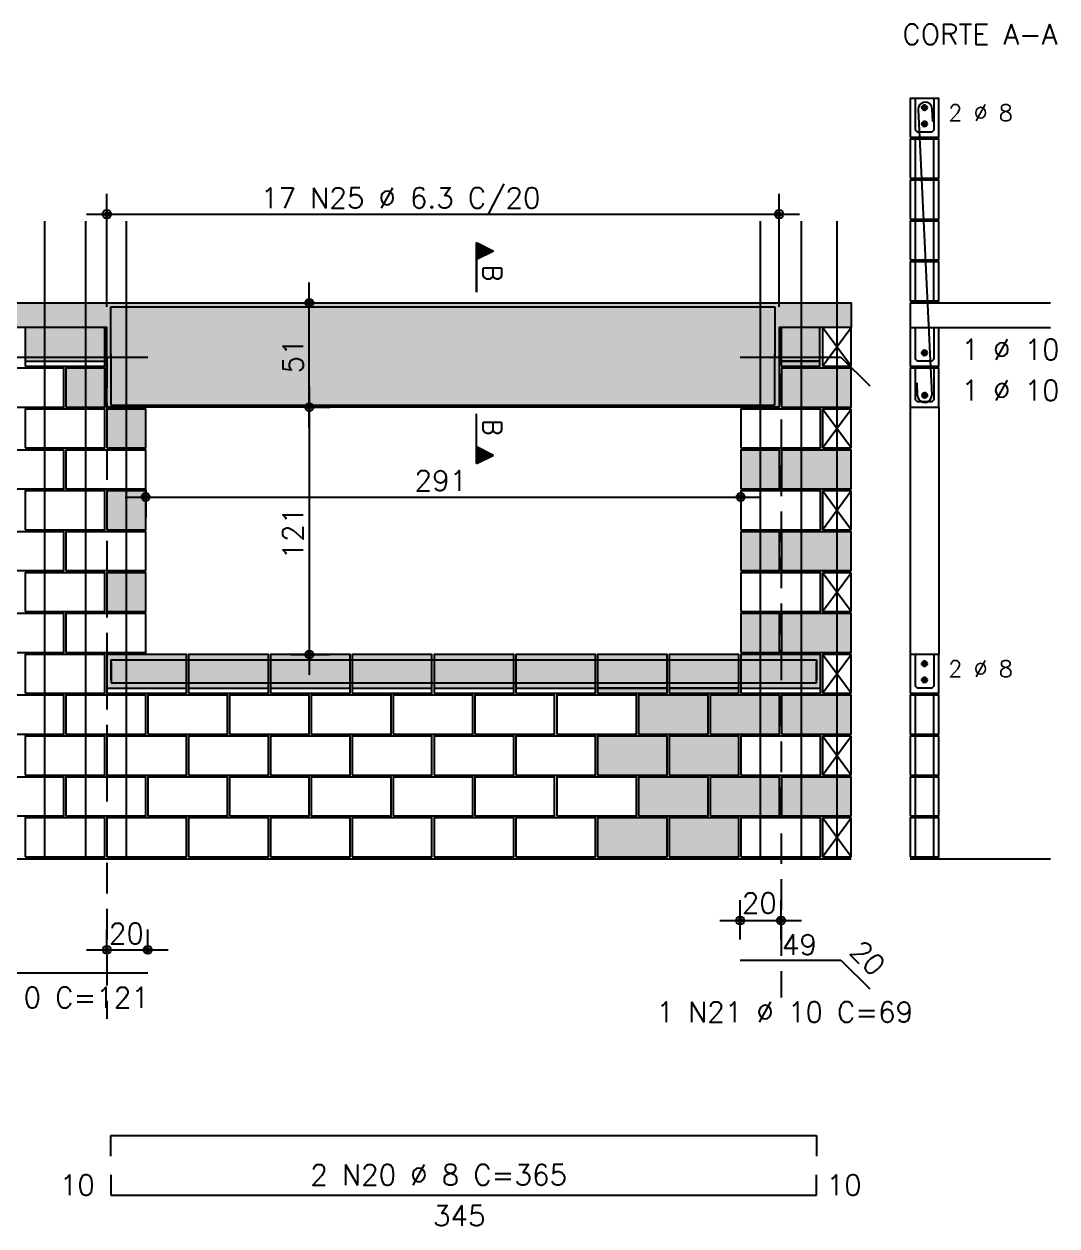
# Model space of a CAD drawing. Extents: x -2 to 121, y -2 to 61.
# Drawn here: x 55.04 to 65.14, y 31 to 42.76 of the extents above; entities that cross this region are included whole.
import ezdxf

# ---------------------------------------------------------------- set-up
doc = ezdxf.new("R2010")
doc.units = 0
doc.header["$MEASUREMENT"] = 0
doc.linetypes.add('ESTILO_TQS_0001', pattern=[0.45, 0.3, -0.15])
for name, color, linetype in [('PENA_01', 1, 'CONTINUOUS'), ('PENA_02', 2, 'CONTINUOUS'), ('PENA_03', 3, 'CONTINUOUS'), ('PENA_04', 4, 'CONTINUOUS'), ('PENA_05', 5, 'CONTINUOUS'), ('PENA_09', 254, 'CONTINUOUS'), ('PENA_11', 252, 'CONTINUOUS'), ('PENA_21', 100, 'CONTINUOUS'), ('PENA_23', 50, 'CONTINUOUS')]:
    doc.layers.add(name, color=color, linetype=linetype)
doc.styles.get("Standard").update_dxf_attribs({"font": 'ROMANS.SHX'})

msp = doc.modelspace()

# ---------------------------------------------------------------- linework, layer by layer
at = {"layer": 'PENA_01', "linetype": 'Continuous'}
for p, q in [((55.847785, 39.994592), (55.847785, 41.101434)), ((62.422542, 39.994592), (62.422542, 41.101434)), ((55.647785, 40.901434), (62.622542, 40.901434)), ((57.827625, 38.814592), (57.827625, 40.234592)), ((57.985048, 40.034592), (58.027625, 40.034592)), ((55.047785, 39.464592), (55.827785, 39.464592)), ((62.442542, 39.464367), (62.822542, 39.464367)), ((57.827625, 39.214592), (57.827625, 36.394592)), ((57.798217, 39.014592), (58.027625, 39.014592)), ((57.998217, 39.014592), (58.027625, 39.014592)), ((56.027785, 38.134994), (62.247785, 38.134994)), ((56.227785, 38.204592), (56.227785, 37.934994)), ((62.047785, 38.014592), (62.047785, 37.934994)), ((57.647785, 36.594592), (58.027625, 36.594592)), ((55.847785, 36.264592), (56.627785, 36.264592)), ((56.647785, 36.264592), (57.427785, 36.264592)), ((57.447785, 36.264592), (58.227785, 36.264592)), ((58.247785, 36.264592), (59.027785, 36.264592)), ((59.047785, 36.264592), (59.827785, 36.264592)), ((59.847785, 36.264592), (60.627785, 36.264592)), ((60.647785, 36.264592), (61.327785, 36.264592)), ((61.347785, 36.264592), (62.027785, 36.264592)), ((62.047785, 36.264592), (62.827785, 36.264592)), ((62.042542, 33.804354), (62.042542, 34.191395)), ((62.442542, 33.804356), (62.442542, 34.191395)), ((61.842542, 33.991395), (62.642542, 33.991395)), ((55.847785, 33.679791), (55.847785, 33.904038)), ((56.247785, 33.679791), (56.247785, 33.904038)), ((55.647785, 33.704038), (56.447785, 33.704038))]:
    msp.add_line(p, q, dxfattribs=at)
at = {"layer": 'PENA_01', "linetype": 'ESTILO_TQS_0001'}
for p, q in [((62.442542, 39.794367), (62.442542, 33.237848)), ((55.847785, 39.504592), (55.847785, 33.03016))]:
    msp.add_line(p, q, dxfattribs=at)
at = {"layer": 'PENA_02', "linetype": 'Continuous'}
for p, q in [((63.127785, 39.794592), (62.847785, 39.794592)), ((62.847785, 39.794592), (62.847785, 39.414592)), ((63.127785, 39.414592), (63.127785, 39.794592)), ((62.847785, 39.414592), (63.127785, 39.414592)), ((63.127785, 38.994592), (62.847785, 38.994592)), ((62.847785, 38.994592), (62.847785, 38.614592)), ((63.127785, 38.614592), (63.127785, 38.994592)), ((62.847785, 38.614592), (63.127785, 38.614592)), ((63.127785, 38.194592), (62.847785, 38.194592)), ((62.847785, 38.194592), (62.847785, 37.814592)), ((63.127785, 37.814592), (63.127785, 38.194592)), ((62.847785, 37.814592), (63.127785, 37.814592)), ((63.127785, 37.394592), (62.847785, 37.394592)), ((62.847785, 37.394592), (62.847785, 37.014592)), ((63.127785, 37.014592), (63.127785, 37.394592)), ((62.847785, 37.014592), (63.127785, 37.014592)), ((63.127785, 36.594592), (62.847785, 36.594592)), ((62.847785, 36.594592), (62.847785, 36.214592)), ((63.127785, 36.214592), (63.127785, 36.594592)), ((62.847785, 36.214592), (63.127785, 36.214592)), ((63.127785, 35.794592), (62.847785, 35.794592)), ((62.847785, 35.794592), (62.847785, 35.414592)), ((63.127785, 35.414592), (63.127785, 35.794592)), ((62.847785, 35.414592), (63.127785, 35.414592)), ((63.127785, 34.994592), (62.847785, 34.994592)), ((62.847785, 34.994592), (62.847785, 34.614592)), ((63.127785, 34.614592), (63.127785, 34.994592)), ((6.947785, 34.594592), (63.127785, 34.594592)), ((6.947785, 34.594592), (63.127785, 34.594592)), ((62.847785, 34.614592), (63.127785, 34.614592))]:
    msp.add_line(p, q, dxfattribs=at)
for points in [[(6.947785, 39.794592), (6.947785, 40.034592), (63.127785, 40.034592), (63.127785, 39.794592), (62.422542, 39.794592), (62.422542, 39.014592), (55.847785, 39.014592), (55.847785, 39.794592), (54.227785, 39.794592), (54.227785, 39.014592), (47.447785, 39.014592), (47.447785, 39.794592), (15.027785, 39.794592), (15.027785, 39.014592), (7.547785, 39.014592), (7.547785, 39.794592), (6.947785, 39.794592)], [(55.047785, 39.414592), (55.827785, 39.414592), (55.827785, 39.794592), (55.047785, 39.794592), (55.047785, 39.414592)], [(62.442542, 39.414367), (62.822542, 39.414367), (62.822542, 39.794367), (62.442542, 39.794367), (62.442542, 39.414367)], [(54.647785, 39.014592), (55.427785, 39.014592), (55.427785, 39.394592), (54.647785, 39.394592), (54.647785, 39.014592)], [(55.447785, 39.014592), (55.827785, 39.014592), (55.827785, 39.394592), (55.447785, 39.394592), (55.447785, 39.014592)], [(62.447785, 39.014592), (63.127785, 39.014592), (63.127785, 39.394592), (62.447785, 39.394592), (62.447785, 39.014592)], [(55.047785, 38.614592), (55.827785, 38.614592), (55.827785, 38.994592), (55.047785, 38.994592), (55.047785, 38.614592)], [(55.847785, 38.614592), (56.227785, 38.614592), (56.227785, 38.994592), (55.847785, 38.994592), (55.847785, 38.614592)], [(62.047785, 38.614592), (62.827785, 38.614592), (62.827785, 38.994592), (62.047785, 38.994592), (62.047785, 38.614592)], [(54.647785, 38.214592), (55.427785, 38.214592), (55.427785, 38.594592), (54.647785, 38.594592), (54.647785, 38.214592)], [(55.447785, 38.214592), (56.227785, 38.214592), (56.227785, 38.594592), (55.447785, 38.594592), (55.447785, 38.214592)], [(62.047785, 38.214592), (62.427785, 38.214592), (62.427785, 38.594592), (62.047785, 38.594592), (62.047785, 38.214592)], [(62.447785, 38.214592), (63.127785, 38.214592), (63.127785, 38.594592), (62.447785, 38.594592), (62.447785, 38.214592)], [(55.047785, 37.814592), (55.827785, 37.814592), (55.827785, 38.194592), (55.047785, 38.194592), (55.047785, 37.814592)], [(55.847785, 37.814592), (56.227785, 37.814592), (56.227785, 38.194592), (55.847785, 38.194592), (55.847785, 37.814592)], [(62.047785, 37.814592), (62.827785, 37.814592), (62.827785, 38.194592), (62.047785, 38.194592), (62.047785, 37.814592)], [(54.647785, 37.414592), (55.427785, 37.414592), (55.427785, 37.794592), (54.647785, 37.794592), (54.647785, 37.414592)], [(55.447785, 37.414592), (56.227785, 37.414592), (56.227785, 37.794592), (55.447785, 37.794592), (55.447785, 37.414592)], [(62.047785, 37.414592), (62.427785, 37.414592), (62.427785, 37.794592), (62.047785, 37.794592), (62.047785, 37.414592)], [(62.447785, 37.414592), (63.127785, 37.414592), (63.127785, 37.794592), (62.447785, 37.794592), (62.447785, 37.414592)], [(55.047785, 37.014592), (55.827785, 37.014592), (55.827785, 37.394592), (55.047785, 37.394592), (55.047785, 37.014592)], [(55.847785, 37.014592), (56.227785, 37.014592), (56.227785, 37.394592), (55.847785, 37.394592), (55.847785, 37.014592)], [(62.047785, 37.014592), (62.827785, 37.014592), (62.827785, 37.394592), (62.047785, 37.394592), (62.047785, 37.014592)], [(54.647785, 36.614592), (55.427785, 36.614592), (55.427785, 36.994592), (54.647785, 36.994592), (54.647785, 36.614592)], [(55.447785, 36.614592), (56.227785, 36.614592), (56.227785, 36.994592), (55.447785, 36.994592), (55.447785, 36.614592)], [(62.047785, 36.614592), (62.427785, 36.614592), (62.427785, 36.994592), (62.047785, 36.994592), (62.047785, 36.614592)], [(62.447785, 36.614592), (63.127785, 36.614592), (63.127785, 36.994592), (62.447785, 36.994592), (62.447785, 36.614592)], [(55.047785, 36.214592), (55.827785, 36.214592), (55.827785, 36.594592), (55.047785, 36.594592), (55.047785, 36.214592)], [(55.847785, 36.214592), (56.627785, 36.214592), (56.627785, 36.594592), (55.847785, 36.594592), (55.847785, 36.214592)], [(56.647785, 36.214592), (57.427785, 36.214592), (57.427785, 36.594592), (56.647785, 36.594592), (56.647785, 36.214592)], [(57.447785, 36.214592), (58.227785, 36.214592), (58.227785, 36.594592), (57.447785, 36.594592), (57.447785, 36.214592)], [(58.247785, 36.214592), (59.027785, 36.214592), (59.027785, 36.594592), (58.247785, 36.594592), (58.247785, 36.214592)], [(59.047785, 36.214592), (59.827785, 36.214592), (59.827785, 36.594592), (59.047785, 36.594592), (59.047785, 36.214592)], [(59.847785, 36.214592), (60.627785, 36.214592), (60.627785, 36.594592), (59.847785, 36.594592), (59.847785, 36.214592)], [(60.647785, 36.214592), (61.327785, 36.214592), (61.327785, 36.594592), (60.647785, 36.594592), (60.647785, 36.214592)], [(61.347785, 36.214592), (62.027785, 36.214592), (62.027785, 36.594592), (61.347785, 36.594592), (61.347785, 36.214592)], [(62.047785, 36.214592), (62.827785, 36.214592), (62.827785, 36.594592), (62.047785, 36.594592), (62.047785, 36.214592)], [(54.647785, 35.814592), (55.427785, 35.814592), (55.427785, 36.194592), (54.647785, 36.194592), (54.647785, 35.814592)], [(55.447785, 35.814592), (56.227785, 35.814592), (56.227785, 36.194592), (55.447785, 36.194592), (55.447785, 35.814592)], [(56.247785, 35.814592), (57.027785, 35.814592), (57.027785, 36.194592), (56.247785, 36.194592), (56.247785, 35.814592)], [(57.047785, 35.814592), (57.827785, 35.814592), (57.827785, 36.194592), (57.047785, 36.194592), (57.047785, 35.814592)], [(57.847785, 35.814592), (58.627785, 35.814592), (58.627785, 36.194592), (57.847785, 36.194592), (57.847785, 35.814592)], [(58.647785, 35.814592), (59.427785, 35.814592), (59.427785, 36.194592), (58.647785, 36.194592), (58.647785, 35.814592)], [(59.447785, 35.814592), (60.227785, 35.814592), (60.227785, 36.194592), (59.447785, 36.194592), (59.447785, 35.814592)], [(60.247785, 35.814592), (61.027785, 35.814592), (61.027785, 36.194592), (60.247785, 36.194592), (60.247785, 35.814592)], [(61.047785, 35.814592), (61.727785, 35.814592), (61.727785, 36.194592), (61.047785, 36.194592), (61.047785, 35.814592)], [(61.747785, 35.814592), (62.427785, 35.814592), (62.427785, 36.194592), (61.747785, 36.194592), (61.747785, 35.814592)], [(62.447785, 35.814592), (63.127785, 35.814592), (63.127785, 36.194592), (62.447785, 36.194592), (62.447785, 35.814592)], [(55.047785, 35.414592), (55.827785, 35.414592), (55.827785, 35.794592), (55.047785, 35.794592), (55.047785, 35.414592)], [(55.847785, 35.414592), (56.627785, 35.414592), (56.627785, 35.794592), (55.847785, 35.794592), (55.847785, 35.414592)], [(56.647785, 35.414592), (57.427785, 35.414592), (57.427785, 35.794592), (56.647785, 35.794592), (56.647785, 35.414592)], [(57.447785, 35.414592), (58.227785, 35.414592), (58.227785, 35.794592), (57.447785, 35.794592), (57.447785, 35.414592)], [(58.247785, 35.414592), (59.027785, 35.414592), (59.027785, 35.794592), (58.247785, 35.794592), (58.247785, 35.414592)], [(59.047785, 35.414592), (59.827785, 35.414592), (59.827785, 35.794592), (59.047785, 35.794592), (59.047785, 35.414592)], [(59.847785, 35.414592), (60.627785, 35.414592), (60.627785, 35.794592), (59.847785, 35.794592), (59.847785, 35.414592)], [(60.647785, 35.414592), (61.327785, 35.414592), (61.327785, 35.794592), (60.647785, 35.794592), (60.647785, 35.414592)], [(61.347785, 35.414592), (62.027785, 35.414592), (62.027785, 35.794592), (61.347785, 35.794592), (61.347785, 35.414592)], [(62.047785, 35.414592), (62.827785, 35.414592), (62.827785, 35.794592), (62.047785, 35.794592), (62.047785, 35.414592)], [(54.647785, 35.014592), (55.427785, 35.014592), (55.427785, 35.394592), (54.647785, 35.394592), (54.647785, 35.014592)], [(55.447785, 35.014592), (56.227785, 35.014592), (56.227785, 35.394592), (55.447785, 35.394592), (55.447785, 35.014592)], [(56.247785, 35.014592), (57.027785, 35.014592), (57.027785, 35.394592), (56.247785, 35.394592), (56.247785, 35.014592)], [(57.047785, 35.014592), (57.827785, 35.014592), (57.827785, 35.394592), (57.047785, 35.394592), (57.047785, 35.014592)], [(57.847785, 35.014592), (58.627785, 35.014592), (58.627785, 35.394592), (57.847785, 35.394592), (57.847785, 35.014592)], [(58.647785, 35.014592), (59.427785, 35.014592), (59.427785, 35.394592), (58.647785, 35.394592), (58.647785, 35.014592)], [(59.447785, 35.014592), (60.227785, 35.014592), (60.227785, 35.394592), (59.447785, 35.394592), (59.447785, 35.014592)], [(60.247785, 35.014592), (61.027785, 35.014592), (61.027785, 35.394592), (60.247785, 35.394592), (60.247785, 35.014592)], [(61.047785, 35.014592), (61.727785, 35.014592), (61.727785, 35.394592), (61.047785, 35.394592), (61.047785, 35.014592)], [(61.747785, 35.014592), (62.427785, 35.014592), (62.427785, 35.394592), (61.747785, 35.394592), (61.747785, 35.014592)], [(62.447785, 35.014592), (63.127785, 35.014592), (63.127785, 35.394592), (62.447785, 35.394592), (62.447785, 35.014592)], [(55.047785, 34.614592), (55.827785, 34.614592), (55.827785, 34.994592), (55.047785, 34.994592), (55.047785, 34.614592)], [(55.847785, 34.614592), (56.627785, 34.614592), (56.627785, 34.994592), (55.847785, 34.994592), (55.847785, 34.614592)], [(56.647785, 34.614592), (57.427785, 34.614592), (57.427785, 34.994592), (56.647785, 34.994592), (56.647785, 34.614592)], [(57.447785, 34.614592), (58.227785, 34.614592), (58.227785, 34.994592), (57.447785, 34.994592), (57.447785, 34.614592)], [(58.247785, 34.614592), (59.027785, 34.614592), (59.027785, 34.994592), (58.247785, 34.994592), (58.247785, 34.614592)], [(59.047785, 34.614592), (59.827785, 34.614592), (59.827785, 34.994592), (59.047785, 34.994592), (59.047785, 34.614592)], [(59.847785, 34.614592), (60.627785, 34.614592), (60.627785, 34.994592), (59.847785, 34.994592), (59.847785, 34.614592)], [(60.647785, 34.614592), (61.327785, 34.614592), (61.327785, 34.994592), (60.647785, 34.994592), (60.647785, 34.614592)], [(61.347785, 34.614592), (62.027785, 34.614592), (62.027785, 34.994592), (61.347785, 34.994592), (61.347785, 34.614592)], [(62.047785, 34.614592), (62.827785, 34.614592), (62.827785, 34.994592), (62.047785, 34.994592), (62.047785, 34.614592)]]:
    msp.add_lwpolyline(points, dxfattribs=at)
for centre, radius in [((55.847785, 40.901434), 0.041625), ((62.422542, 40.901434), 0.041625), ((55.847785, 40.901434), 0.02075), ((62.422542, 40.901434), 0.02075), ((57.827625, 40.034592), 0.04), ((57.827625, 40.034592), 0.02), ((57.827625, 39.014592), 0.04), ((57.827625, 39.014592), 0.04), ((57.827625, 39.014592), 0.02), ((57.827625, 39.014592), 0.02), ((56.227785, 38.134994), 0.04), ((56.227785, 38.134994), 0.02), ((62.047785, 38.134994), 0.04), ((62.047785, 38.134994), 0.02), ((57.827625, 36.594592), 0.04), ((57.827625, 36.594592), 0.02), ((62.042542, 33.991395), 0.04), ((62.042542, 33.991395), 0.02), ((62.442542, 33.991395), 0.04), ((62.442542, 33.991395), 0.02), ((55.847785, 33.704038), 0.04), ((55.847785, 33.704038), 0.02), ((56.247785, 33.704038), 0.04), ((56.247785, 33.704038), 0.02)]:
    msp.add_circle(centre, radius, dxfattribs=at)
at = {"layer": 'PENA_03', "linetype": 'Continuous'}
for p, q in [((63.755841, 41.254592), (63.755841, 41.634592)), ((63.935841, 41.254592), (63.935841, 41.634592)), ((63.755841, 40.854592), (63.755841, 41.234592)), ((63.935841, 40.854592), (63.935841, 41.234592)), ((63.755841, 40.454592), (63.755841, 40.834592)), ((63.935841, 40.454592), (63.935841, 40.834592)), ((59.462278, 40.137689), (59.462278, 40.624071)), ((59.462278, 40.624071), (59.628211, 40.541105)), ((59.462973, 40.622943), (59.62665, 40.541105)), ((59.462974, 40.622943), (59.462974, 40.459266)), ((59.475042, 40.617689), (59.475042, 40.46452)), ((59.487806, 40.611307), (59.487806, 40.470902)), ((59.50057, 40.604925), (59.50057, 40.477284)), ((59.513334, 40.598543), (59.513334, 40.483666)), ((59.526098, 40.592161), (59.526098, 40.490048)), ((59.538862, 40.585779), (59.538862, 40.49643)), ((59.551626, 40.579397), (59.551626, 40.502812)), ((59.56439, 40.573015), (59.56439, 40.509194)), ((59.628211, 40.541105), (59.462973, 40.458486)), ((59.62665, 40.541105), (59.462974, 40.459266)), ((59.462974, 40.458486), (59.462974, 40.137689)), ((59.577154, 40.566633), (59.577154, 40.515576)), ((59.589918, 40.560251), (59.589918, 40.521958)), ((59.602683, 40.553869), (59.602683, 40.52834)), ((59.615447, 40.547487), (59.615447, 40.534723)), ((63.755841, 40.054592), (63.755841, 40.434592)), ((63.935841, 40.054592), (63.935841, 40.434592)), ((57.785048, 40.034592), (57.785048, 40.034592)), ((63.705841, 40.034592), (63.705841, 39.414592)), ((63.705841, 40.034592), (65.07652, 40.034592)), ((55.847785, 39.794592), (55.847785, 39.794592)), ((62.422542, 39.794592), (62.422542, 39.794592)), ((62.847785, 39.414592), (63.127785, 39.794592)), ((63.127785, 39.414592), (62.847785, 39.794592)), ((63.705841, 39.794592), (65.07652, 39.794592)), ((57.598217, 39.014592), (57.598217, 39.014592)), ((57.798217, 39.014592), (57.798217, 39.014592)), ((59.462278, 38.46259), (59.462278, 38.948972)), ((59.462974, 38.628175), (59.462974, 38.948972)), ((62.847785, 38.614592), (63.127785, 38.994592)), ((63.127785, 38.614592), (62.847785, 38.994592)), ((63.705841, 39.014592), (63.705841, 36.594592)), ((63.985841, 39.014592), (63.985841, 36.594592)), ((59.462973, 38.628175), (59.628211, 38.545556)), ((59.462974, 38.463718), (59.462974, 38.627395)), ((59.462974, 38.627395), (59.62665, 38.545556)), ((59.475042, 38.468972), (59.475042, 38.622141)), ((59.487806, 38.475354), (59.487806, 38.615759)), ((59.50057, 38.481736), (59.50057, 38.609377)), ((59.513334, 38.488118), (59.513334, 38.602995)), ((59.526098, 38.4945), (59.526098, 38.596613)), ((59.538862, 38.500882), (59.538862, 38.590231)), ((59.551626, 38.507264), (59.551626, 38.583849)), ((59.56439, 38.513646), (59.56439, 38.577467)), ((59.462278, 38.46259), (59.628211, 38.545556)), ((59.462973, 38.463718), (59.62665, 38.545556)), ((59.577154, 38.520028), (59.577154, 38.571085)), ((59.589918, 38.52641), (59.589918, 38.564703)), ((59.602683, 38.532792), (59.602683, 38.558321)), ((59.615447, 38.539174), (59.615447, 38.551938)), ((56.227785, 38.404592), (56.227785, 38.404592)), ((62.047785, 38.214592), (62.047785, 38.214592)), ((62.847785, 37.814592), (63.127785, 38.194592)), ((63.127785, 37.814592), (62.847785, 38.194592)), ((62.847785, 37.014592), (63.127785, 37.394592)), ((63.127785, 37.014592), (62.847785, 37.394592)), ((57.447785, 36.594592), (57.447785, 36.594592)), ((62.847785, 36.214592), (63.127785, 36.594592)), ((63.127785, 36.214592), (62.847785, 36.594592)), ((63.755841, 35.814592), (63.755841, 36.194592)), ((63.935841, 35.814592), (63.935841, 36.194592)), ((62.847785, 35.414592), (63.127785, 35.794592)), ((63.127785, 35.414592), (62.847785, 35.794592)), ((63.755841, 35.414592), (63.755841, 35.794592)), ((63.935841, 35.414592), (63.935841, 35.794592)), ((63.755841, 35.014592), (63.755841, 35.394592)), ((63.935841, 35.014592), (63.935841, 35.394592)), ((62.847785, 34.614592), (63.127785, 34.994592)), ((63.127785, 34.614592), (62.847785, 34.994592)), ((63.755841, 34.614592), (63.755841, 34.994592)), ((63.935841, 34.614592), (63.935841, 34.994592)), ((63.705841, 34.594592), (65.07652, 34.594592)), ((62.042542, 33.604354), (62.042542, 33.604354)), ((62.442542, 33.604356), (62.442542, 33.604356)), ((55.847785, 33.479791), (55.847785, 33.479791)), ((56.247785, 33.479791), (56.247785, 33.479791))]:
    msp.add_line(p, q, dxfattribs=at)
for points in [[(63.705841, 41.654592), (63.985841, 41.654592), (63.985841, 42.034592), (63.705841, 42.034592), (63.705841, 41.654592)], [(63.935841, 42.034592), (63.935841, 41.724592), (63.915841, 41.704592), (63.775841, 41.704592), (63.755841, 41.724592), (63.755841, 42.034592)], [(63.87039, 41.944326), (63.868228, 41.954495), (63.862118, 41.962905), (63.853115, 41.968103), (63.842776, 41.969189), (63.83289, 41.965977), (63.825164, 41.959021), (63.820936, 41.949524), (63.820936, 41.939129), (63.825164, 41.929632), (63.83289, 41.922676), (63.842776, 41.919463), (63.853115, 41.92055), (63.862118, 41.925748), (63.868228, 41.934158), (63.87039, 41.944326)], [(63.87039, 41.785583), (63.868228, 41.795751), (63.862118, 41.804161), (63.853115, 41.809359), (63.842776, 41.810446), (63.83289, 41.807233), (63.825164, 41.800277), (63.820936, 41.79078), (63.820936, 41.780385), (63.825164, 41.770888), (63.83289, 41.763932), (63.842776, 41.760719), (63.853115, 41.761806), (63.862118, 41.767004), (63.868228, 41.775414), (63.87039, 41.785583)], [(63.705841, 41.254592), (63.985841, 41.254592), (63.985841, 41.634592), (63.705841, 41.634592), (63.705841, 41.254592)], [(63.705841, 40.854592), (63.985841, 40.854592), (63.985841, 41.234592), (63.705841, 41.234592), (63.705841, 40.854592)], [(63.705841, 40.454592), (63.985841, 40.454592), (63.985841, 40.834592), (63.705841, 40.834592), (63.705841, 40.454592)], [(63.705841, 40.054592), (63.985841, 40.054592), (63.985841, 40.434592), (63.705841, 40.434592), (63.705841, 40.054592)], [(63.705841, 39.414592), (63.985841, 39.414592), (63.985841, 39.794592)], [(63.935841, 39.794592), (63.935841, 39.484592), (63.915841, 39.464592), (63.775841, 39.464592), (63.755841, 39.484592), (63.755841, 39.794592)], [(63.87039, 39.545583), (63.868228, 39.555751), (63.862118, 39.564161), (63.853115, 39.569359), (63.842776, 39.570446), (63.83289, 39.567233), (63.825164, 39.560277), (63.820936, 39.55078), (63.820936, 39.540385), (63.825164, 39.530888), (63.83289, 39.523932), (63.842776, 39.520719), (63.853115, 39.521806), (63.862118, 39.527004), (63.868228, 39.535414), (63.87039, 39.545583)], [(63.705841, 39.014592), (63.985841, 39.014592), (63.985841, 39.394592), (63.705841, 39.394592), (63.705841, 39.014592)], [(63.935841, 39.394592), (63.935841, 39.084592), (63.915841, 39.064592), (63.775841, 39.064592), (63.755841, 39.084592), (63.755841, 39.394592)], [(63.872437, 39.129592), (63.870276, 39.139761), (63.864165, 39.148171), (63.855162, 39.153369), (63.844824, 39.154455), (63.834937, 39.151243), (63.827211, 39.144287), (63.822983, 39.13479), (63.822983, 39.124395), (63.827211, 39.114898), (63.834937, 39.107942), (63.844824, 39.104729), (63.855162, 39.105816), (63.864165, 39.111014), (63.870276, 39.119424), (63.872437, 39.129592)], [(63.705841, 36.214592), (63.985841, 36.214592), (63.985841, 36.594592), (63.705841, 36.594592), (63.705841, 36.214592)], [(63.935841, 36.594592), (63.935841, 36.284592), (63.915841, 36.264592), (63.775841, 36.264592), (63.755841, 36.284592), (63.755841, 36.594592)], [(63.87039, 36.504326), (63.868228, 36.514495), (63.862118, 36.522905), (63.853115, 36.528103), (63.842776, 36.529189), (63.83289, 36.525977), (63.825164, 36.519021), (63.820936, 36.509524), (63.820936, 36.499129), (63.825164, 36.489632), (63.83289, 36.482676), (63.842776, 36.479463), (63.853115, 36.48055), (63.862118, 36.485748), (63.868228, 36.494158), (63.87039, 36.504326)], [(63.87039, 36.345583), (63.868228, 36.355751), (63.862118, 36.364161), (63.853115, 36.369359), (63.842776, 36.370446), (63.83289, 36.367233), (63.825164, 36.360277), (63.820936, 36.35078), (63.820936, 36.340385), (63.825164, 36.330888), (63.83289, 36.323932), (63.842776, 36.320719), (63.853115, 36.321806), (63.862118, 36.327004), (63.868228, 36.335414), (63.87039, 36.345583)], [(63.705841, 35.814592), (63.985841, 35.814592), (63.985841, 36.194592), (63.705841, 36.194592), (63.705841, 35.814592)], [(63.705841, 35.414592), (63.985841, 35.414592), (63.985841, 35.794592), (63.705841, 35.794592), (63.705841, 35.414592)], [(63.705841, 35.014592), (63.985841, 35.014592), (63.985841, 35.394592), (63.705841, 35.394592), (63.705841, 35.014592)], [(63.705841, 34.614592), (63.985841, 34.614592), (63.985841, 34.994592), (63.705841, 34.994592), (63.705841, 34.614592)]]:
    msp.add_lwpolyline(points, dxfattribs=at)
for centre in [(63.84539, 41.944326), (63.84539, 41.785583), (63.84539, 39.545583), (63.847437, 39.129592), (63.84539, 36.504326), (63.84539, 36.345583)]:
    msp.add_circle(centre, 0.025, dxfattribs=at)
for points in [[(63.87039, 41.944326), (63.825164, 41.959021), (63.820936, 41.949524)], [(63.87039, 41.944326), (63.820936, 41.949524), (63.820936, 41.939129)], [(63.87039, 41.944326), (63.820936, 41.939129), (63.825164, 41.929632)], [(63.87039, 41.944326), (63.83289, 41.965977), (63.821897, 41.952877)], [(63.87039, 41.944326), (63.821897, 41.952877), (63.821897, 41.935776)], [(63.87039, 41.944326), (63.821897, 41.935776), (63.83289, 41.922676)], [(63.87039, 41.944326), (63.83289, 41.965977), (63.825164, 41.959021)], [(63.87039, 41.944326), (63.825164, 41.929632), (63.83289, 41.922676)], [(63.87039, 41.944326), (63.842776, 41.969189), (63.83289, 41.965977)], [(63.87039, 41.944326), (63.849731, 41.968947), (63.83289, 41.965977)], [(63.87039, 41.944326), (63.83289, 41.922676), (63.849731, 41.919706)], [(63.87039, 41.944326), (63.83289, 41.922676), (63.842776, 41.919463)], [(63.87039, 41.944326), (63.853115, 41.968103), (63.842776, 41.969189)], [(63.87039, 41.944326), (63.842776, 41.919463), (63.853115, 41.92055)], [(63.87039, 41.944326), (63.864541, 41.960396), (63.849731, 41.968947)], [(63.87039, 41.944326), (63.849731, 41.919706), (63.864541, 41.928257)], [(63.87039, 41.944326), (63.862118, 41.962905), (63.853115, 41.968103)], [(63.87039, 41.944326), (63.853115, 41.92055), (63.862118, 41.925748)], [(63.87039, 41.944326), (63.868228, 41.954495), (63.862118, 41.962905)], [(63.87039, 41.944326), (63.862118, 41.925748), (63.868228, 41.934158)], [(63.87039, 41.944326), (63.864541, 41.928257), (63.87039, 41.944326)], [(63.87039, 41.944326), (63.868228, 41.934158), (63.87039, 41.944326)], [(63.87039, 41.785583), (63.825164, 41.800277), (63.820936, 41.79078)], [(63.87039, 41.785583), (63.820936, 41.79078), (63.820936, 41.780385)], [(63.87039, 41.785583), (63.820936, 41.780385), (63.825164, 41.770888)], [(63.87039, 41.785583), (63.83289, 41.807233), (63.821897, 41.794133)], [(63.87039, 41.785583), (63.821897, 41.794133), (63.821897, 41.777032)], [(63.87039, 41.785583), (63.821897, 41.777032), (63.83289, 41.763932)], [(63.87039, 41.785583), (63.83289, 41.807233), (63.825164, 41.800277)], [(63.87039, 41.785583), (63.825164, 41.770888), (63.83289, 41.763932)], [(63.87039, 41.785583), (63.842776, 41.810446), (63.83289, 41.807233)], [(63.87039, 41.785583), (63.849731, 41.810203), (63.83289, 41.807233)], [(63.87039, 41.785583), (63.83289, 41.763932), (63.849731, 41.760962)], [(63.87039, 41.785583), (63.83289, 41.763932), (63.842776, 41.760719)], [(63.87039, 41.785583), (63.853115, 41.809359), (63.842776, 41.810446)], [(63.87039, 41.785583), (63.842776, 41.760719), (63.853115, 41.761806)], [(63.87039, 41.785583), (63.864541, 41.801652), (63.849731, 41.810203)], [(63.87039, 41.785583), (63.849731, 41.760962), (63.864541, 41.769513)], [(63.87039, 41.785583), (63.862118, 41.804161), (63.853115, 41.809359)], [(63.87039, 41.785583), (63.853115, 41.761806), (63.862118, 41.767004)], [(63.87039, 41.785583), (63.868228, 41.795751), (63.862118, 41.804161)], [(63.87039, 41.785583), (63.862118, 41.767004), (63.868228, 41.775414)], [(63.87039, 41.785583), (63.864541, 41.769513), (63.87039, 41.785583)], [(63.87039, 41.785583), (63.868228, 41.775414), (63.87039, 41.785583)], [(63.87039, 39.545583), (63.825164, 39.560277), (63.820936, 39.55078)], [(63.87039, 39.545583), (63.820936, 39.55078), (63.820936, 39.540385)], [(63.87039, 39.545583), (63.820936, 39.540385), (63.825164, 39.530888)], [(63.87039, 39.545583), (63.83289, 39.567233), (63.821897, 39.554133)], [(63.87039, 39.545583), (63.821897, 39.554133), (63.821897, 39.537032)], [(63.87039, 39.545583), (63.821897, 39.537032), (63.83289, 39.523932)], [(63.87039, 39.545583), (63.83289, 39.567233), (63.825164, 39.560277)], [(63.87039, 39.545583), (63.825164, 39.530888), (63.83289, 39.523932)], [(63.87039, 39.545583), (63.842776, 39.570446), (63.83289, 39.567233)], [(63.87039, 39.545583), (63.849731, 39.570203), (63.83289, 39.567233)], [(63.87039, 39.545583), (63.83289, 39.523932), (63.849731, 39.520962)], [(63.87039, 39.545583), (63.83289, 39.523932), (63.842776, 39.520719)], [(63.87039, 39.545583), (63.853115, 39.569359), (63.842776, 39.570446)], [(63.87039, 39.545583), (63.842776, 39.520719), (63.853115, 39.521806)], [(63.87039, 39.545583), (63.864541, 39.561652), (63.849731, 39.570203)], [(63.87039, 39.545583), (63.849731, 39.520962), (63.864541, 39.529513)], [(63.87039, 39.545583), (63.862118, 39.564161), (63.853115, 39.569359)], [(63.87039, 39.545583), (63.853115, 39.521806), (63.862118, 39.527004)], [(63.87039, 39.545583), (63.868228, 39.555751), (63.862118, 39.564161)], [(63.87039, 39.545583), (63.862118, 39.527004), (63.868228, 39.535414)], [(63.87039, 39.545583), (63.864541, 39.529513), (63.87039, 39.545583)], [(63.87039, 39.545583), (63.868228, 39.535414), (63.87039, 39.545583)], [(63.872437, 39.129592), (63.827211, 39.144287), (63.822983, 39.13479)], [(63.872437, 39.129592), (63.822983, 39.13479), (63.822983, 39.124395)], [(63.872437, 39.129592), (63.822983, 39.124395), (63.827211, 39.114898)], [(63.872437, 39.129592), (63.834937, 39.151243), (63.823945, 39.138143)], [(63.872437, 39.129592), (63.823945, 39.138143), (63.823945, 39.121042)], [(63.872437, 39.129592), (63.823945, 39.121042), (63.834937, 39.107942)], [(63.872437, 39.129592), (63.834937, 39.151243), (63.827211, 39.144287)], [(63.872437, 39.129592), (63.827211, 39.114898), (63.834937, 39.107942)], [(63.872437, 39.129592), (63.844824, 39.154455), (63.834937, 39.151243)], [(63.872437, 39.129592), (63.851778, 39.154213), (63.834937, 39.151243)], [(63.872437, 39.129592), (63.834937, 39.107942), (63.851778, 39.104972)], [(63.872437, 39.129592), (63.834937, 39.107942), (63.844824, 39.104729)], [(63.872437, 39.129592), (63.855162, 39.153369), (63.844824, 39.154455)], [(63.872437, 39.129592), (63.844824, 39.104729), (63.855162, 39.105816)], [(63.872437, 39.129592), (63.866588, 39.145662), (63.851778, 39.154213)], [(63.872437, 39.129592), (63.851778, 39.104972), (63.866588, 39.113523)], [(63.872437, 39.129592), (63.864165, 39.148171), (63.855162, 39.153369)], [(63.872437, 39.129592), (63.855162, 39.105816), (63.864165, 39.111014)], [(63.872437, 39.129592), (63.870276, 39.139761), (63.864165, 39.148171)], [(63.872437, 39.129592), (63.864165, 39.111014), (63.870276, 39.119424)], [(63.872437, 39.129592), (63.866588, 39.113523), (63.872437, 39.129592)], [(63.872437, 39.129592), (63.870276, 39.119424), (63.872437, 39.129592)], [(63.87039, 36.504326), (63.825164, 36.519021), (63.820936, 36.509524)], [(63.87039, 36.504326), (63.820936, 36.509524), (63.820936, 36.499129)], [(63.87039, 36.504326), (63.820936, 36.499129), (63.825164, 36.489632)], [(63.87039, 36.504326), (63.83289, 36.525977), (63.821897, 36.512877)], [(63.87039, 36.504326), (63.821897, 36.512877), (63.821897, 36.495776)], [(63.87039, 36.504326), (63.821897, 36.495776), (63.83289, 36.482676)], [(63.87039, 36.504326), (63.83289, 36.525977), (63.825164, 36.519021)], [(63.87039, 36.504326), (63.825164, 36.489632), (63.83289, 36.482676)], [(63.87039, 36.504326), (63.842776, 36.529189), (63.83289, 36.525977)], [(63.87039, 36.504326), (63.849731, 36.528947), (63.83289, 36.525977)], [(63.87039, 36.504326), (63.83289, 36.482676), (63.849731, 36.479706)], [(63.87039, 36.504326), (63.83289, 36.482676), (63.842776, 36.479463)], [(63.87039, 36.504326), (63.853115, 36.528103), (63.842776, 36.529189)], [(63.87039, 36.504326), (63.842776, 36.479463), (63.853115, 36.48055)], [(63.87039, 36.504326), (63.864541, 36.520396), (63.849731, 36.528947)], [(63.87039, 36.504326), (63.849731, 36.479706), (63.864541, 36.488257)], [(63.87039, 36.504326), (63.862118, 36.522905), (63.853115, 36.528103)], [(63.87039, 36.504326), (63.853115, 36.48055), (63.862118, 36.485748)], [(63.87039, 36.504326), (63.868228, 36.514495), (63.862118, 36.522905)], [(63.87039, 36.504326), (63.862118, 36.485748), (63.868228, 36.494158)], [(63.87039, 36.504326), (63.864541, 36.488257), (63.87039, 36.504326)], [(63.87039, 36.504326), (63.868228, 36.494158), (63.87039, 36.504326)], [(63.87039, 36.345583), (63.825164, 36.360277), (63.820936, 36.35078)], [(63.87039, 36.345583), (63.820936, 36.35078), (63.820936, 36.340385)], [(63.87039, 36.345583), (63.820936, 36.340385), (63.825164, 36.330888)], [(63.87039, 36.345583), (63.83289, 36.367233), (63.821897, 36.354133)], [(63.87039, 36.345583), (63.821897, 36.354133), (63.821897, 36.337032)], [(63.87039, 36.345583), (63.821897, 36.337032), (63.83289, 36.323932)], [(63.87039, 36.345583), (63.83289, 36.367233), (63.825164, 36.360277)], [(63.87039, 36.345583), (63.825164, 36.330888), (63.83289, 36.323932)], [(63.87039, 36.345583), (63.842776, 36.370446), (63.83289, 36.367233)], [(63.87039, 36.345583), (63.849731, 36.370203), (63.83289, 36.367233)], [(63.87039, 36.345583), (63.83289, 36.323932), (63.849731, 36.320962)], [(63.87039, 36.345583), (63.83289, 36.323932), (63.842776, 36.320719)], [(63.87039, 36.345583), (63.853115, 36.369359), (63.842776, 36.370446)], [(63.87039, 36.345583), (63.842776, 36.320719), (63.853115, 36.321806)], [(63.87039, 36.345583), (63.864541, 36.361652), (63.849731, 36.370203)], [(63.87039, 36.345583), (63.849731, 36.320962), (63.864541, 36.329513)], [(63.87039, 36.345583), (63.862118, 36.364161), (63.853115, 36.369359)], [(63.87039, 36.345583), (63.853115, 36.321806), (63.862118, 36.327004)], [(63.87039, 36.345583), (63.868228, 36.355751), (63.862118, 36.364161)], [(63.87039, 36.345583), (63.862118, 36.327004), (63.868228, 36.335414)], [(63.87039, 36.345583), (63.864541, 36.329513), (63.87039, 36.345583)], [(63.87039, 36.345583), (63.868228, 36.335414), (63.87039, 36.345583)]]:
    msp.add_solid(points, dxfattribs=at)
at = {"layer": 'PENA_04', "linetype": 'Continuous'}
for p, q in [((55.887785, 39.494592), (55.887785, 39.994592)), ((55.887785, 39.994592), (62.382542, 39.994592)), ((62.382542, 39.994592), (62.382542, 39.494592)), ((55.887785, 39.534592), (55.887785, 39.034592)), ((62.382542, 39.034592), (62.382542, 39.534592)), ((55.887785, 39.034592), (62.382542, 39.034592))]:
    msp.add_line(p, q, dxfattribs=at)
at = {"layer": 'PENA_05', "linetype": 'Continuous'}
for p, q in [((63.78272, 41.926895), (63.916358, 39.132889)), ((63.926534, 41.80863), (63.920562, 41.933488)), ((53.827785, 39.504592), (56.247785, 39.504592)), ((62.042542, 39.504364), (63.027785, 39.504369)), ((63.027785, 39.504369), (63.310628, 39.221527)), ((63.778516, 39.126296), (63.772544, 39.251153)), ((55.889209, 36.343323), (55.889209, 36.543323)), ((55.889209, 36.543323), (62.789209, 36.543323)), ((55.889209, 36.517257), (55.889209, 36.317257)), ((62.789209, 36.543323), (62.789209, 36.343323)), ((62.789209, 36.317257), (62.789209, 36.517257)), ((55.889209, 36.317257), (62.789209, 36.317257)), ((62.042542, 33.604354), (63.027785, 33.60436)), ((63.027785, 33.60436), (63.310628, 33.321517)), ((53.827785, 33.479791), (56.247785, 33.479791)), ((55.887785, 31.686784), (55.887785, 31.886784)), ((55.887785, 31.886784), (62.787785, 31.886784)), ((62.787785, 31.886784), (62.787785, 31.686784)), ((55.887785, 31.502943), (55.887785, 31.302943)), ((62.787785, 31.302943), (62.787785, 31.502943)), ((55.887785, 31.302943), (62.787785, 31.302943))]:
    msp.add_line(p, q, dxfattribs=at)
for points in [[(55.237785, 40.834592), (55.237785, 34.594592)], [(55.637785, 40.834592), (55.637785, 34.594592)], [(56.037785, 40.834592), (56.037785, 34.594592)], [(62.237785, 40.834592), (62.237785, 34.594592)], [(62.637785, 40.834592), (62.637785, 34.594592)], [(62.987785, 40.834592), (62.987785, 34.594592)]]:
    msp.add_lwpolyline(points, dxfattribs=at)
for centre, start, end in [((63.851641, 41.930191), 2.738388, 182.738388), ((63.847437, 39.129592), 182.738388, 2.738388)]:
    msp.add_arc(centre, 0.069, start, end, dxfattribs=at)
at = {"layer": 'PENA_09', "linetype": 'Continuous'}
for points in [[(55.047785, 39.464592), (55.827785, 39.464592), (55.827785, 39.794592), (55.047785, 39.794592), (55.047785, 39.464592)], [(62.442542, 39.464367), (62.822542, 39.464367), (62.822542, 39.794367), (62.442542, 39.794367), (62.442542, 39.464367)], [(55.847785, 36.264592), (56.627785, 36.264592), (56.627785, 36.594592), (55.847785, 36.594592), (55.847785, 36.264592)], [(56.647785, 36.264592), (57.427785, 36.264592), (57.427785, 36.594592), (56.647785, 36.594592), (56.647785, 36.264592)], [(57.447785, 36.264592), (58.227785, 36.264592), (58.227785, 36.594592), (57.447785, 36.594592), (57.447785, 36.264592)], [(58.247785, 36.264592), (59.027785, 36.264592), (59.027785, 36.594592), (58.247785, 36.594592), (58.247785, 36.264592)], [(59.047785, 36.264592), (59.827785, 36.264592), (59.827785, 36.594592), (59.047785, 36.594592), (59.047785, 36.264592)], [(59.847785, 36.264592), (60.627785, 36.264592), (60.627785, 36.594592), (59.847785, 36.594592), (59.847785, 36.264592)], [(60.647785, 36.264592), (61.327785, 36.264592), (61.327785, 36.594592), (60.647785, 36.594592), (60.647785, 36.264592)], [(61.347785, 36.264592), (62.027785, 36.264592), (62.027785, 36.594592), (61.347785, 36.594592), (61.347785, 36.264592)], [(62.047785, 36.264592), (62.827785, 36.264592), (62.827785, 36.594592), (62.047785, 36.594592), (62.047785, 36.264592)]]:
    msp.add_lwpolyline(points, dxfattribs=at)
for points in [[(55.047785, 39.464592), (55.827785, 39.464592), (55.827785, 39.794592)], [(55.047785, 39.464592), (55.827785, 39.794592), (55.047785, 39.794592)], [(55.047785, 39.464592), (55.047785, 39.794592), (55.047785, 39.464592)], [(62.442542, 39.464367), (62.822542, 39.464367), (62.822542, 39.794367)], [(62.442542, 39.464367), (62.822542, 39.794367), (62.442542, 39.794367)], [(62.442542, 39.464367), (62.442542, 39.794367), (62.442542, 39.464367)], [(55.847785, 36.264592), (56.627785, 36.264592), (56.627785, 36.594592)], [(55.847785, 36.264592), (56.627785, 36.594592), (55.847785, 36.594592)], [(55.847785, 36.264592), (55.847785, 36.594592), (55.847785, 36.264592)], [(56.647785, 36.264592), (57.427785, 36.264592), (57.427785, 36.594592)], [(56.647785, 36.264592), (57.427785, 36.594592), (56.647785, 36.594592)], [(56.647785, 36.264592), (56.647785, 36.594592), (56.647785, 36.264592)], [(57.447785, 36.264592), (58.227785, 36.264592), (58.227785, 36.594592)], [(57.447785, 36.264592), (58.227785, 36.594592), (57.447785, 36.594592)], [(57.447785, 36.264592), (57.447785, 36.594592), (57.447785, 36.264592)], [(58.247785, 36.264592), (59.027785, 36.264592), (59.027785, 36.594592)], [(58.247785, 36.264592), (59.027785, 36.594592), (58.247785, 36.594592)], [(58.247785, 36.264592), (58.247785, 36.594592), (58.247785, 36.264592)], [(59.047785, 36.264592), (59.827785, 36.264592), (59.827785, 36.594592)], [(59.047785, 36.264592), (59.827785, 36.594592), (59.047785, 36.594592)], [(59.047785, 36.264592), (59.047785, 36.594592), (59.047785, 36.264592)], [(59.847785, 36.264592), (60.627785, 36.264592), (60.627785, 36.594592)], [(59.847785, 36.264592), (60.627785, 36.594592), (59.847785, 36.594592)], [(59.847785, 36.264592), (59.847785, 36.594592), (59.847785, 36.264592)], [(60.647785, 36.264592), (61.327785, 36.264592), (61.327785, 36.594592)], [(60.647785, 36.264592), (61.327785, 36.594592), (60.647785, 36.594592)], [(60.647785, 36.264592), (60.647785, 36.594592), (60.647785, 36.264592)], [(61.347785, 36.264592), (62.027785, 36.264592), (62.027785, 36.594592)], [(61.347785, 36.264592), (62.027785, 36.594592), (61.347785, 36.594592)], [(61.347785, 36.264592), (61.347785, 36.594592), (61.347785, 36.264592)], [(62.047785, 36.264592), (62.827785, 36.264592), (62.827785, 36.594592)], [(62.047785, 36.264592), (62.827785, 36.594592), (62.047785, 36.594592)], [(62.047785, 36.264592), (62.047785, 36.594592), (62.047785, 36.264592)]]:
    msp.add_solid(points, dxfattribs=at)
at = {"layer": 'PENA_11', "linetype": 'Continuous'}
for points in [[(7.547785, 39.794592), (6.947785, 39.794592), (63.127785, 40.034592)], [(63.127785, 40.034592), (6.947785, 39.794592), (6.947785, 40.034592)], [(15.027785, 39.794592), (7.547785, 39.794592), (63.127785, 40.034592)], [(63.127785, 40.034592), (47.447785, 39.794592), (15.027785, 39.794592)], [(47.447785, 39.794592), (63.127785, 40.034592), (54.227785, 39.794592)], [(63.127785, 40.034592), (55.847785, 39.794592), (54.227785, 39.794592)], [(55.847785, 39.014592), (63.127785, 40.034592), (62.422542, 39.794592)], [(63.127785, 40.034592), (55.847785, 39.014592), (55.847785, 39.794592)], [(63.127785, 40.034592), (63.127785, 39.794592), (62.422542, 39.794592)], [(62.422542, 39.014592), (55.847785, 39.014592), (62.422542, 39.794592)]]:
    msp.add_solid(points, dxfattribs=at)
at = {"layer": 'PENA_21', "linetype": 'Continuous'}
for points in [[(62.447785, 39.014592), (63.127785, 39.014592), (63.127785, 39.394592), (62.447785, 39.394592), (62.447785, 39.014592)], [(62.447785, 38.214592), (63.127785, 38.214592), (63.127785, 38.594592), (62.447785, 38.594592), (62.447785, 38.214592)], [(62.447785, 37.414592), (63.127785, 37.414592), (63.127785, 37.794592), (62.447785, 37.794592), (62.447785, 37.414592)], [(62.447785, 36.614592), (63.127785, 36.614592), (63.127785, 36.994592), (62.447785, 36.994592), (62.447785, 36.614592)], [(60.647785, 36.214592), (61.327785, 36.214592), (61.327785, 36.264592), (60.647785, 36.264592), (60.647785, 36.214592)], [(61.347785, 36.214592), (62.027785, 36.214592), (62.027785, 36.264592), (61.347785, 36.264592), (61.347785, 36.214592)], [(61.047785, 35.814592), (61.727785, 35.814592), (61.727785, 36.194592), (61.047785, 36.194592), (61.047785, 35.814592)], [(61.747785, 35.814592), (62.427785, 35.814592), (62.427785, 36.194592), (61.747785, 36.194592), (61.747785, 35.814592)], [(62.447785, 35.814592), (63.127785, 35.814592), (63.127785, 36.194592), (62.447785, 36.194592), (62.447785, 35.814592)], [(60.647785, 35.414592), (61.327785, 35.414592), (61.327785, 35.794592), (60.647785, 35.794592), (60.647785, 35.414592)], [(61.347785, 35.414592), (62.027785, 35.414592), (62.027785, 35.794592), (61.347785, 35.794592), (61.347785, 35.414592)], [(61.047785, 35.014592), (61.727785, 35.014592), (61.727785, 35.394592), (61.047785, 35.394592), (61.047785, 35.014592)], [(61.747785, 35.014592), (62.427785, 35.014592), (62.427785, 35.394592), (61.747785, 35.394592), (61.747785, 35.014592)], [(62.447785, 35.014592), (63.127785, 35.014592), (63.127785, 35.394592), (62.447785, 35.394592), (62.447785, 35.014592)], [(60.647785, 34.614592), (61.327785, 34.614592), (61.327785, 34.994592), (60.647785, 34.994592), (60.647785, 34.614592)], [(61.347785, 34.614592), (62.027785, 34.614592), (62.027785, 34.994592), (61.347785, 34.994592), (61.347785, 34.614592)]]:
    msp.add_lwpolyline(points, dxfattribs=at)
for points in [[(62.447785, 39.014592), (63.127785, 39.014592), (63.127785, 39.394592)], [(62.447785, 39.014592), (63.127785, 39.394592), (62.447785, 39.394592)], [(62.447785, 39.014592), (62.447785, 39.394592), (62.447785, 39.014592)], [(62.447785, 38.214592), (63.127785, 38.214592), (63.127785, 38.594592)], [(62.447785, 38.214592), (63.127785, 38.594592), (62.447785, 38.594592)], [(62.447785, 38.214592), (62.447785, 38.594592), (62.447785, 38.214592)], [(62.447785, 37.414592), (63.127785, 37.414592), (63.127785, 37.794592)], [(62.447785, 37.414592), (63.127785, 37.794592), (62.447785, 37.794592)], [(62.447785, 37.414592), (62.447785, 37.794592), (62.447785, 37.414592)], [(62.447785, 36.614592), (63.127785, 36.614592), (63.127785, 36.994592)], [(62.447785, 36.614592), (63.127785, 36.994592), (62.447785, 36.994592)], [(62.447785, 36.614592), (62.447785, 36.994592), (62.447785, 36.614592)], [(60.647785, 36.214592), (61.327785, 36.214592), (61.327785, 36.264592)], [(60.647785, 36.214592), (61.327785, 36.264592), (60.647785, 36.264592)], [(60.647785, 36.214592), (60.647785, 36.264592), (60.647785, 36.214592)], [(61.347785, 36.214592), (62.027785, 36.214592), (62.027785, 36.264592)], [(61.347785, 36.214592), (62.027785, 36.264592), (61.347785, 36.264592)], [(61.347785, 36.214592), (61.347785, 36.264592), (61.347785, 36.214592)], [(61.047785, 35.814592), (61.727785, 35.814592), (61.727785, 36.194592)], [(61.047785, 35.814592), (61.727785, 36.194592), (61.047785, 36.194592)], [(61.047785, 35.814592), (61.047785, 36.194592), (61.047785, 35.814592)], [(61.747785, 35.814592), (62.427785, 35.814592), (62.427785, 36.194592)], [(61.747785, 35.814592), (62.427785, 36.194592), (61.747785, 36.194592)], [(61.747785, 35.814592), (61.747785, 36.194592), (61.747785, 35.814592)], [(62.447785, 35.814592), (63.127785, 35.814592), (63.127785, 36.194592)], [(62.447785, 35.814592), (63.127785, 36.194592), (62.447785, 36.194592)], [(62.447785, 35.814592), (62.447785, 36.194592), (62.447785, 35.814592)], [(60.647785, 35.414592), (61.327785, 35.414592), (61.327785, 35.794592)], [(60.647785, 35.414592), (61.327785, 35.794592), (60.647785, 35.794592)], [(60.647785, 35.414592), (60.647785, 35.794592), (60.647785, 35.414592)], [(61.347785, 35.414592), (62.027785, 35.414592), (62.027785, 35.794592)], [(61.347785, 35.414592), (62.027785, 35.794592), (61.347785, 35.794592)], [(61.347785, 35.414592), (61.347785, 35.794592), (61.347785, 35.414592)], [(61.047785, 35.014592), (61.727785, 35.014592), (61.727785, 35.394592)], [(61.047785, 35.014592), (61.727785, 35.394592), (61.047785, 35.394592)], [(61.047785, 35.014592), (61.047785, 35.394592), (61.047785, 35.014592)], [(61.747785, 35.014592), (62.427785, 35.014592), (62.427785, 35.394592)], [(61.747785, 35.014592), (62.427785, 35.394592), (61.747785, 35.394592)], [(61.747785, 35.014592), (61.747785, 35.394592), (61.747785, 35.014592)], [(62.447785, 35.014592), (63.127785, 35.014592), (63.127785, 35.394592)], [(62.447785, 35.014592), (63.127785, 35.394592), (62.447785, 35.394592)], [(62.447785, 35.014592), (62.447785, 35.394592), (62.447785, 35.014592)], [(60.647785, 34.614592), (61.327785, 34.614592), (61.327785, 34.994592)], [(60.647785, 34.614592), (61.327785, 34.994592), (60.647785, 34.994592)], [(60.647785, 34.614592), (60.647785, 34.994592), (60.647785, 34.614592)], [(61.347785, 34.614592), (62.027785, 34.614592), (62.027785, 34.994592)], [(61.347785, 34.614592), (62.027785, 34.994592), (61.347785, 34.994592)], [(61.347785, 34.614592), (61.347785, 34.994592), (61.347785, 34.614592)]]:
    msp.add_solid(points, dxfattribs=at)
at = {"layer": 'PENA_23', "linetype": 'Continuous'}
for points in [[(55.447785, 39.014592), (55.827785, 39.014592), (55.827785, 39.394592), (55.447785, 39.394592), (55.447785, 39.014592)], [(62.442542, 39.414367), (62.822542, 39.414367), (62.822542, 39.464367), (62.442542, 39.464367), (62.442542, 39.414367)], [(55.847785, 38.614592), (56.227785, 38.614592), (56.227785, 38.994592), (55.847785, 38.994592), (55.847785, 38.614592)], [(62.047785, 38.214592), (62.427785, 38.214592), (62.427785, 38.594592), (62.047785, 38.594592), (62.047785, 38.214592)], [(55.847785, 37.814592), (56.227785, 37.814592), (56.227785, 38.194592), (55.847785, 38.194592), (55.847785, 37.814592)], [(62.047785, 37.414592), (62.427785, 37.414592), (62.427785, 37.794592), (62.047785, 37.794592), (62.047785, 37.414592)], [(55.847785, 37.014592), (56.227785, 37.014592), (56.227785, 37.394592), (55.847785, 37.394592), (55.847785, 37.014592)], [(62.047785, 36.614592), (62.427785, 36.614592), (62.427785, 36.994592), (62.047785, 36.994592), (62.047785, 36.614592)]]:
    msp.add_lwpolyline(points, dxfattribs=at)
for points in [[(55.447785, 39.014592), (55.827785, 39.014592), (55.827785, 39.394592)], [(55.447785, 39.014592), (55.827785, 39.394592), (55.447785, 39.394592)], [(55.447785, 39.014592), (55.447785, 39.394592), (55.447785, 39.014592)], [(62.442542, 39.414367), (62.822542, 39.414367), (62.822542, 39.464367)], [(62.442542, 39.414367), (62.822542, 39.464367), (62.442542, 39.464367)], [(62.442542, 39.414367), (62.442542, 39.464367), (62.442542, 39.414367)], [(55.847785, 38.614592), (56.227785, 38.614592), (56.227785, 38.994592)], [(55.847785, 38.614592), (56.227785, 38.994592), (55.847785, 38.994592)], [(55.847785, 38.614592), (55.847785, 38.994592), (55.847785, 38.614592)], [(62.047785, 38.214592), (62.427785, 38.214592), (62.427785, 38.594592)], [(62.047785, 38.214592), (62.427785, 38.594592), (62.047785, 38.594592)], [(62.047785, 38.214592), (62.047785, 38.594592), (62.047785, 38.214592)], [(55.847785, 37.814592), (56.227785, 37.814592), (56.227785, 38.194592)], [(55.847785, 37.814592), (56.227785, 38.194592), (55.847785, 38.194592)], [(55.847785, 37.814592), (55.847785, 38.194592), (55.847785, 37.814592)], [(62.047785, 37.414592), (62.427785, 37.414592), (62.427785, 37.794592)], [(62.047785, 37.414592), (62.427785, 37.794592), (62.047785, 37.794592)], [(62.047785, 37.414592), (62.047785, 37.794592), (62.047785, 37.414592)], [(55.847785, 37.014592), (56.227785, 37.014592), (56.227785, 37.394592)], [(55.847785, 37.014592), (56.227785, 37.394592), (55.847785, 37.394592)], [(55.847785, 37.014592), (55.847785, 37.394592), (55.847785, 37.014592)], [(62.047785, 36.614592), (62.427785, 36.614592), (62.427785, 36.994592)], [(62.047785, 36.614592), (62.427785, 36.994592), (62.047785, 36.994592)], [(62.047785, 36.614592), (62.047785, 36.994592), (62.047785, 36.614592)]]:
    msp.add_solid(points, dxfattribs=at)

# ---------------------------------------------------------------- texts
at = {"layer": 'PENA_03', "linetype": 'Continuous'}
for s, height, p in [('CORTE A-A', 0.2, (63.629076, 42.562481)), ('2 %%c 8', 0.16, (64.078546, 41.814333)), ('17 N25 %%c 6.3 C/20', 0.2, (57.355163, 40.961434)), ('1 %%c 10', 0.2, (64.20666, 39.478291)), ('1 %%c 10', 0.2, (64.20666, 39.078291)), ('291', 0.2, (58.857785, 38.194994)), ('2 %%c 8', 0.16, (64.078546, 36.374333)), ('20', 0.2, (62.058644, 34.062704)), ('20', 0.2, (55.867785, 33.764038)), ('1 N17 %%c 10 C=121', 0.2, (53.57615, 33.138697)), ('1 N21 %%c 10 C=69', 0.2, (61.223121, 32.995929)), ('2 N20 %%c 8 C=365', 0.2, (57.837785, 31.402943)), ('10', 0.2, (55.387785, 31.302943)), ('10', 0.2, (62.887785, 31.302943)), ('345', 0.2, (59.037785, 31.002943))]:
    msp.add_text(s, height=height, dxfattribs=at).set_placement(p)
for s, height, rotation, p in [('B', 0.18, 270, (59.529307, 40.405672)), ('51', 0.2, 90, (57.767625, 39.344592)), ('B', 0.18, 270, (59.529307, 38.896158)), ('121', 0.2, 90, (57.767625, 37.524592)), ('49', 0.2, 0.000288, (62.450726, 33.655501)), ('20', 0.2, 315, (63.098496, 33.67507))]:
    msp.add_text(s, height=height, rotation=rotation, dxfattribs=at).set_placement(p)

doc.saveas('drawing.dxf')
